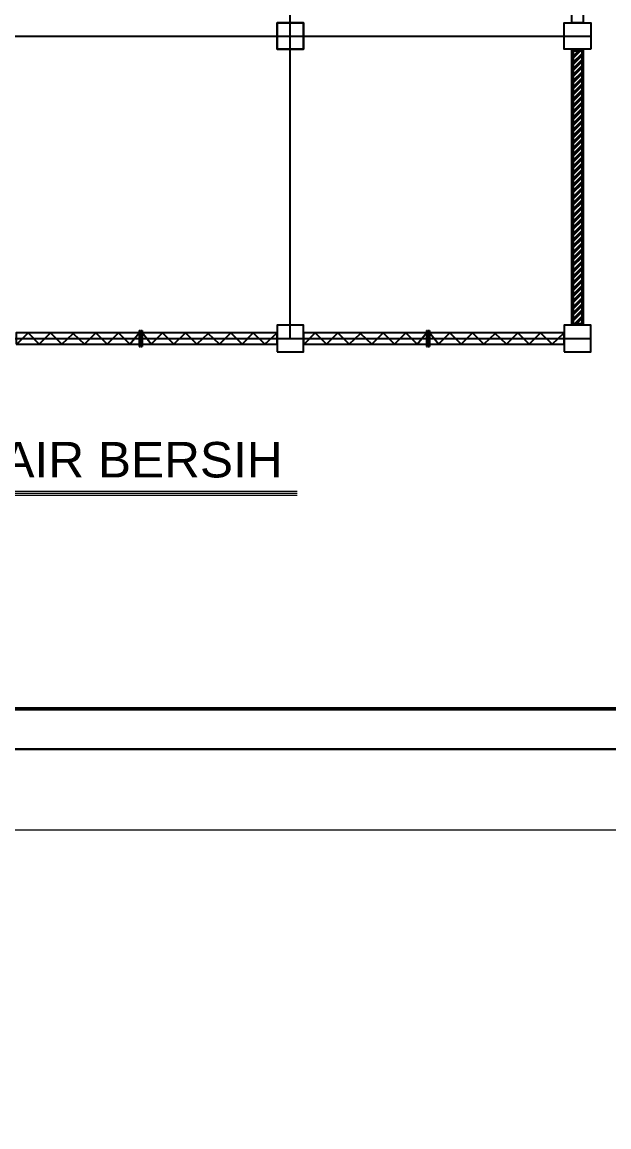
# Model space of a CAD drawing. Header units: centimetres. Extents: x -377343 to 693706, y 194584 to 813780.
# Drawn here: x 200042 to 200818, y 497226 to 498688 of the extents above; entities that cross this region are included whole.
import ezdxf

# ---------------------------------------------------------------- set-up
doc = ezdxf.new("R2010")
doc.units = ezdxf.units.CM
doc.layers.add('DINDING', color=231, linetype='Continuous', plot=False)
doc.layers.add('Kertas', color=252, linetype='Continuous', lineweight=20)
doc.layers.add('Legenda', color=252, linetype='Continuous', lineweight=20)
for name, color, linetype in [('KOLOM', 11, 'Continuous'), ('Layer1', 7, 'Continuous'), ('pintu', 235, 'Continuous'), ('PIPA', 11, 'Continuous'), ('TEXT', 7, 'Continuous')]:
    doc.layers.add(name, color=color, linetype=linetype)
doc.styles.get("Standard").update_dxf_attribs({"font": 'arial.ttf'})

msp = doc.modelspace()

# ---------------------------------------------------------------- hatches: boundary and pattern name
at = {"layer": 'Layer1', "true_color": 0x939598}
h = msp.add_hatch(dxfattribs=at)
h.set_pattern_fill('ANSI32', color=252, scale=0.6)
h.set_pattern_definition([(45, (46097.5277, 4458.879), (-4.041115254, 4.041115254), []), (45, (46100.222, 4458.879), (-4.041115254, 4.041115254), [])])
h.paths.add_polyline_path([(200771.23, 498649.527), (200782.23, 498649.527), (200782.23, 498288.527), (200771.23, 498288.527)])

# ---------------------------------------------------------------- linework, layer by layer
at = {"layer": 'DINDING'}
for points in [[(200784.23, 498686.527), (200769.23, 498686.527), (200769.23, 499051.527), (200784.23, 499051.527)], [(200784.23, 498286.527), (200769.23, 498286.527), (200769.23, 498651.527), (200784.23, 498651.527)], [(200782.23, 498288.527), (200771.23, 498288.527), (200771.23, 498649.527), (200782.23, 498649.527)]]:
    msp.add_lwpolyline(points, close=True, dxfattribs=at)
at = {"layer": 'Kertas'}
msp.add_lwpolyline([(197981.273, 500796.755), (202422.028, 500796.755), (202422.028, 497618.673), (197981.273, 497618.673)], close=True, dxfattribs=at)
at = {"layer": 'KOLOM'}
for points in [[(200414.23, 498651.527), (200379.23, 498651.527), (200379.23, 498686.527), (200414.23, 498686.527)], [(200379.23, 498651.527), (200414.23, 498651.527), (200414.23, 498686.527), (200379.23, 498686.527)], [(200794.23, 498651.527), (200759.23, 498651.527), (200759.23, 498686.527), (200794.23, 498686.527)], [(200379.23, 498251.527), (200414.23, 498251.527), (200414.23, 498286.527), (200379.23, 498286.527)], [(200759.23, 498251.527), (200794.23, 498251.527), (200794.23, 498286.527), (200759.23, 498286.527)]]:
    msp.add_lwpolyline(points, close=True, dxfattribs=at)
at = {"layer": 'Layer1'}
msp.add_line((198859.23, 498269.027), (200794.23, 498269.027), dxfattribs=at)
at = {"layer": 'Legenda', "color": 5, "lineweight": 30}
msp.add_lwpolyline([(198141.783, 500636.246), (202315.022, 500636.246), (202315.022, 497725.679), (198141.783, 497725.679)], close=True, dxfattribs=at)
at = {"layer": 'Legenda', "color": 1, "lineweight": 50}
msp.add_lwpolyline([(198195.286, 500582.743), (201565.979, 500582.743), (201565.979, 497779.182), (198195.286, 497779.182)], close=True, dxfattribs=at)
at = {"layer": 'pintu'}
for p, q in [((200396.73, 498269.027), (200396.73, 500286.527)), ((198859.23, 498669.027), (200794.23, 498669.027)), ((200049.864, 498276.385), (200034.23, 498260.796)), ((200196.796, 498279.527), (200196.796, 498258.527)), ((200196.796, 498279.527), (200198.296, 498279.527)), ((200198.296, 498279.527), (200198.296, 498258.527)), ((200199.296, 498279.527), (200199.296, 498258.527)), ((200199.296, 498279.527), (200199.296, 498258.527)), ((200199.296, 498279.527), (200200.796, 498279.527)), ((200200.796, 498279.527), (200200.796, 498258.527)), ((200347.728, 498276.385), (200363.137, 498261.527)), ((200363.137, 498261.527), (200379.23, 498276.527)), ((200429.864, 498276.385), (200414.23, 498260.796)), ((200576.796, 498279.527), (200576.796, 498258.527)), ((200576.796, 498279.527), (200578.296, 498279.527)), ((200578.296, 498279.527), (200578.296, 498258.527)), ((200579.296, 498279.527), (200579.296, 498258.527)), ((200579.296, 498279.527), (200579.296, 498258.527)), ((200579.296, 498279.527), (200580.796, 498279.527)), ((200580.796, 498279.527), (200580.796, 498258.527)), ((200727.728, 498276.385), (200743.137, 498261.527)), ((200743.137, 498261.527), (200759.23, 498276.527)), ((200196.796, 498258.527), (200198.296, 498258.527)), ((200198.296, 498269.027), (200199.296, 498269.027)), ((200199.296, 498258.527), (200200.796, 498258.527)), ((200576.796, 498258.527), (200578.296, 498258.527)), ((200578.296, 498269.027), (200579.296, 498269.027)), ((200579.296, 498258.527), (200580.796, 498258.527))]:
    msp.add_line(p, q, dxfattribs=at)
for points in [[(200034.23, 498261.527), (200379.23, 498261.527), (200379.23, 498276.527), (200034.23, 498276.527)], [(200198.296, 498270.414), (200197.664, 498270.414), (200197.664, 498267.64), (200198.296, 498267.64)], [(200199.296, 498270.414), (200199.929, 498270.414), (200199.929, 498267.64), (200199.296, 498267.64)], [(200414.23, 498261.527), (200759.23, 498261.527), (200759.23, 498276.527), (200414.23, 498276.527)], [(200578.296, 498270.414), (200577.664, 498270.414), (200577.664, 498267.64), (200578.296, 498267.64)], [(200579.296, 498270.414), (200579.929, 498270.414), (200579.929, 498267.64), (200579.296, 498267.64)]]:
    msp.add_lwpolyline(points, close=True, dxfattribs=at)
for points in [[(200049.864, 498276.385), (200064.63, 498261.527), (200079.63, 498276.527), (200094.63, 498261.527), (200109.63, 498275.444), (200124.63, 498261.527), (200139.63, 498276.527), (200154.63, 498261.527), (200169.63, 498276.527), (200184.63, 498261.527), (200196.796, 498276.527)], [(200347.728, 498276.385), (200332.963, 498261.527), (200317.963, 498276.527), (200302.963, 498261.527), (200287.963, 498275.444), (200272.963, 498261.527), (200257.963, 498276.527), (200242.963, 498261.527), (200227.963, 498276.527), (200212.963, 498261.527), (200200.796, 498276.527)], [(200429.864, 498276.385), (200444.63, 498261.527), (200459.63, 498276.527), (200474.63, 498261.527), (200489.63, 498275.444), (200504.63, 498261.527), (200519.63, 498276.527), (200534.63, 498261.527), (200549.63, 498276.527), (200564.63, 498261.527), (200576.796, 498276.527)], [(200727.728, 498276.385), (200712.963, 498261.527), (200697.963, 498276.527), (200682.963, 498261.527), (200667.963, 498275.444), (200652.963, 498261.527), (200637.963, 498276.527), (200622.963, 498261.527), (200607.963, 498276.527), (200592.963, 498261.527), (200580.796, 498276.527)]]:
    msp.add_lwpolyline(points, dxfattribs=at)
at = {"layer": 'PIPA', "lineweight": 35, "extrusion": (0, 0.816497, 0.57735), "elevation": 193451.324}
msp.add_lwpolyline([(-421704.212, -325591.681), (-159560.265, -63447.734), (377343.333, -600351.331), (-158232.47, -1135927.133), (-693706.405, -600453.199), (-454216.825, -360963.619)], dxfattribs=at)
at = {"layer": 'TEXT', "color": 2, "linetype": 'Continuous', "lineweight": 9}
for p, q in [((199381.534, 498067.178), (200405.922, 498067.178)), ((199381.534, 498061.803), (200405.922, 498061.803))]:
    msp.add_line(p, q, dxfattribs=at)
at = {"layer": 'TEXT', "color": 2, "linetype": 'Continuous', "lineweight": 15}
msp.add_line((199390.981, 498064.491), (200405.922, 498064.491), dxfattribs=at)

# ---------------------------------------------------------------- texts
at = {"layer": 'TEXT', "color": 2}
msp.add_text('DENAH INSTALASI AIR BERSIH', height=46.96188, dxfattribs=at).set_placement((199413.34, 498085.171))

doc.saveas('drawing.dxf')
